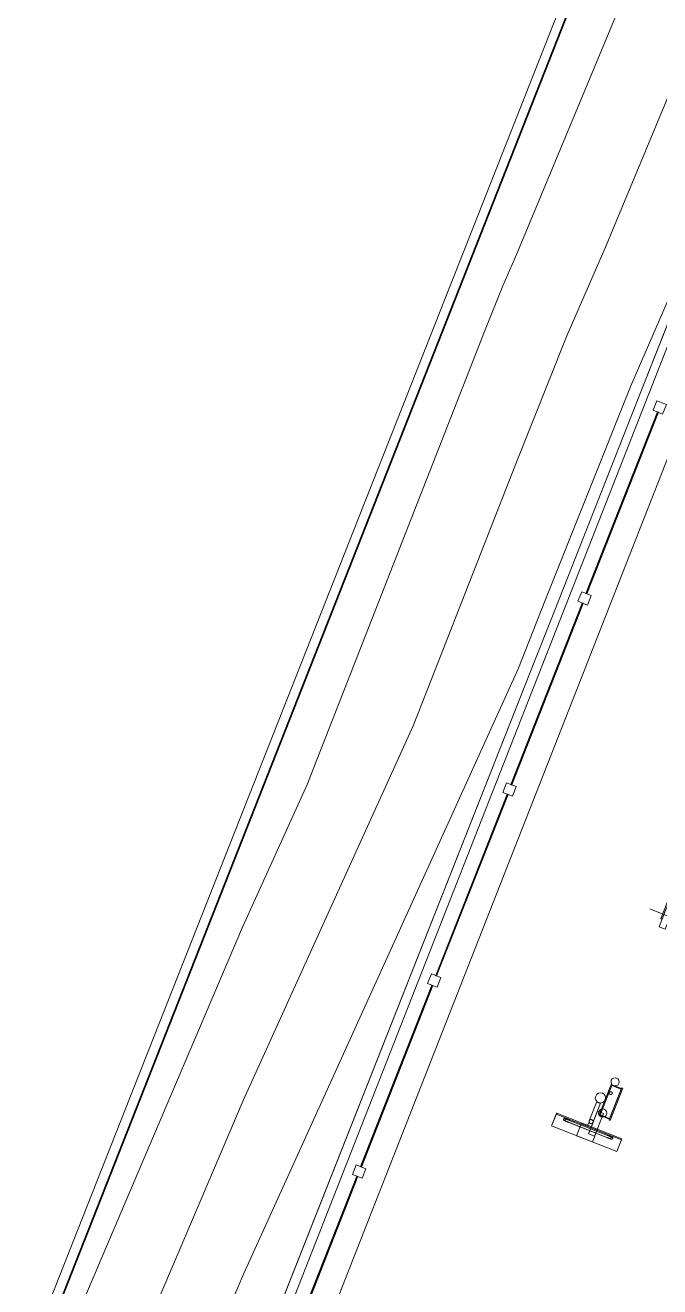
# Model space of a CAD drawing. Header units: metres. Extents: x -207 to 292, y -187 to 169.
# Drawn here: x -42.27 to -39.18, y -5.77 to 0.38 of the extents above; entities that cross this region are included whole.
import ezdxf

# ---------------------------------------------------------------- set-up
doc = ezdxf.new("R2010")
doc.units = ezdxf.units.M
doc.linetypes.add('Dash', pattern=[0.006, 0.003, -0.003])
for name, color, linetype, lineweight in [('A-GLAZ-CWMG', 7, 'Continuous', 9), ('C-TOPO', 7, 'Continuous', 9), ('C-TOPO-MAJR', 7, 'Continuous', 35), ('C-TOPO-MINR', 7, 'Continuous', 9), ('CERCO INTERIOR', 7, 'Continuous', 9), ('P-SANR-FIXT', 7, 'Continuous', 9), ('P-SANR-FIXT-HDLN', 7, 'Dash', 9), ('solera', 7, 'Continuous', 35)]:
    doc.layers.add(name, color=color, linetype=linetype, lineweight=lineweight)
doc.layers.add('PR10-ARQ-PL-001-Emplazamiento-C-1_dwg', color=7, linetype='Continuous', lineweight=9, true_color=0x767676)

# ---------------------------------------------------------------- blocks, each defined once
blk = doc.blocks.new('Circular Mullion - 5mm-2127248-PLANTA EMPLAZAMIENTO ACTUALIZADO')
at = {"layer": 'A-GLAZ-CWMG'}
for p, q in [((-107.6478, -45.3968), (-107.9974, -46.2801)), ((-107.6455, -45.3977), (-107.9951, -46.281)), ((-107.9951, -46.281), (-107.6455, -45.3977)), ((-107.9927, -46.2819), (-107.6432, -45.3986)), ((-107.6455, -45.3977), (-107.6478, -45.3968)), ((-107.6432, -45.3986), (-107.6455, -45.3977)), ((-107.9974, -46.2801), (-107.9951, -46.281)), ((-107.9951, -46.281), (-107.9927, -46.2819))]:
    blk.add_line(p, q, dxfattribs=at)
blk = doc.blocks.new('Rectangular Mullion - 50 x 50 mm-2128568-PLANTA EMPLAZAMIENTO ACTUALIZADO')
at = {"layer": 'A-GLAZ-CWMG'}
for p, q in [((0.025, 0.025), (-0.025, 0.025)), ((-0.025, 0.025), (-0.025, -0.025)), ((0.025, -0.025), (0.025, 0.025)), ((-0.025, -0.025), (0.025, -0.025))]:
    blk.add_line(p, q, dxfattribs=at)
blk = doc.blocks.new('Rectangular Mullion - 50 x 50 mm-2128569-PLANTA EMPLAZAMIENTO ACTUALIZADO')
at = {"layer": 'A-GLAZ-CWMG'}
for p, q in [((-0.025, -0.025), (-0.025, 0.025)), ((-0.025, 0.025), (0.025, 0.025)), ((0.025, 0.025), (0.025, -0.025)), ((0.025, -0.025), (-0.025, -0.025))]:
    blk.add_line(p, q, dxfattribs=at)
blk = doc.blocks.new('M_Tuberia Alimentación-01 - M_Tuberia Alimentación-01-2152466-PLANTA EMPLAZAMIENTO ACTUALIZADO')
at = {"layer": 'P-SANR-FIXT'}
for p, q in [((-0.2485, 0.3201), (-0.2551, 0.3201)), ((-0.2551, 0.3201), (-0.2551, 0.2959)), ((-0.2551, 0.0118), (-0.2551, 0.3169)), ((-0.2485, 0.3169), (-0.2551, 0.3169)), ((-0.2485, 0.2959), (-0.2485, 0.3201)), ((-0.2485, 0.3169), (-0.2485, 0.0118)), ((-0.2551, 0.2959), (-0.2551, -0.0196)), ((-0.2485, -0.0196), (-0.2485, 0.2959)), ((-0.2162, 0.0647), (-0.2485, 0.0647)), ((-0.2485, 0), (-0.2485, 0.0647)), ((-0.2162, 0.0647), (-0.2162, 0)), ((0.2154, 0.1), (0.1059, 0.1)), ((0.2154, 0), (0.2154, 0.1)), ((0.6388, 0.09), (0.2154, 0.09)), ((0.2154, 0), (0.2154, 0.09)), ((0.6388, 0.09), (0.6388, 0)), ((-0.2551, 0.0118), (-0.2551, -0.025)), ((-0.2551, 0.0118), (-0.2485, 0.0118)), ((-0.2485, -0.025), (-0.2485, 0.0118)), ((-0.2485, -0.0647), (-0.2485, 0)), ((-0.1681, 0.0296), (-0.2162, 0.0296)), ((-0.2162, 0), (-0.2162, 0.0296)), ((-0.2162, 0), (-0.2162, -0.0647)), ((-0.1681, 0.0296), (-0.1681, 0)), ((-0.1681, 0), (-0.1681, -0.0296)), ((0.2154, -0.1), (0.2154, 0)), ((0.2154, -0.09), (0.2154, 0)), ((0.6388, 0), (0.6388, -0.09)), ((-0.2551, -0.0196), (-0.2485, -0.0196)), ((-0.2551, -0.025), (-0.2485, -0.025)), ((-0.2162, -0.0296), (-0.2162, 0)), ((-0.2162, -0.0296), (-0.1681, -0.0296)), ((-0.2485, -0.0647), (-0.2162, -0.0647)), ((0.1059, -0.1), (0.2154, -0.1)), ((0.2154, -0.09), (0.6388, -0.09))]:
    blk.add_line(p, q, dxfattribs=at)
at = {"layer": 'P-SANR-FIXT', "flags": 128}
for points in [[(0.1059, 0.1), (0.1017, 0.1), (0.0974, 0.1), (0.0932, 0.1), (0.089, 0.1), (0.0849, 0.1), (0.0807, 0.1), (0.0766, 0.1), (0.0726, 0.1), (0.0686, 0.1), (0.0647, 0.1), (0.0608, 0.1), (0.057, 0.1), (0.0533, 0.1), (0.0496, 0.1), (0.0461, 0.1), (0.0427, 0.1), (0.0393, 0.1), (0.0361, 0.1), (0.0329, 0.1), (0.0299, 0.1), (0.027, 0.1), (0.0243, 0.1), (0.0216, 0.1), (0.0191, 0.1), (0.0168, 0.1), (0.0146, 0.1), (0.0125, 0.1), (0.0106, 0.1), (0.0088, 0.1), (0.0072, 0.1), (0.0057, 0.1), (0.0044, 0.1), (0.0033, 0.1), (0.0023, 0.1), (0.0015, 0.1), (0.0009, 0.1), (0.0004, 0.1), (0.0001, 0.1), (0, 0.1)], [(0, -0.1), (0.0001, -0.1), (0.0003, -0.1), (0.0008, -0.1), (0.0014, -0.1), (0.0021, -0.1), (0.003, -0.1), (0.0041, -0.1), (0.0054, -0.1), (0.0068, -0.1), (0.0084, -0.1), (0.0101, -0.1), (0.012, -0.1), (0.014, -0.1), (0.0162, -0.1), (0.0185, -0.1), (0.021, -0.1), (0.0236, -0.1), (0.0263, -0.1), (0.0291, -0.1), (0.0321, -0.1), (0.0352, -0.1), (0.0384, -0.1), (0.0417, -0.1), (0.0452, -0.1), (0.0487, -0.1), (0.0523, -0.1), (0.056, -0.1), (0.0598, -0.1), (0.0636, -0.1), (0.0675, -0.1), (0.0715, -0.1), (0.0755, -0.1), (0.0796, -0.1), (0.0837, -0.1), (0.0879, -0.1), (0.0921, -0.1), (0.0963, -0.1), (0.1005, -0.1), (0.1047, -0.1), (0.1059, -0.1)]]:
    blk.add_lwpolyline(points, dxfattribs=at)
at = {"layer": 'P-SANR-FIXT'}
for radius, start, end in [(0.1685, 360, 180), (0.1685, 360, 180), (0.1685, 360, 180), (0.1685, 360, 180), (0.1685, 360, 180), (0.1685, 360, 180), (0.1308, 0, 180), (0.1308, 360, 180), (0.1308, 360, 180), (0.1308, 360, 180), (0.109, 360, 180), (0.109, 360, 180), (0.109, 360, 180), (0.109, 360, 180), (0.1, 0, 180), (0.091, 0, 180), (0.091, 0, 180), (0.091, 0, 180), (0.091, 0, 180), (0.1685, 180, 360), (0.1685, 180, 360), (0.1685, 180, 360), (0.1685, 180, 360), (0.1685, 180, 360), (0.1685, 180, 360), (0.1308, 180, 0), (0.1308, 180, 360), (0.1308, 180, 360), (0.1308, 180, 360), (0.109, 180, 360), (0.109, 180, 360), (0.109, 180, 360), (0.109, 180, 360), (0.1, 180, 0), (0.091, 180, 0), (0.091, 180, 0), (0.091, 180, 0), (0.091, 180, 0)]:
    blk.add_arc((0, 0), radius, start, end, dxfattribs=at)
at = {"layer": 'P-SANR-FIXT-HDLN'}
for p, q in [((0, 0), (0, 0.301)), ((-0.3222, 0), (0, 0)), ((0.3222, 0), (0, 0)), ((0, 0), (0, -0.301))]:
    blk.add_line(p, q, dxfattribs=at)
blk = doc.blocks.new('M_Tuberia Control-01 - M_Tuberia Control-01-2163993-PLANTA EMPLAZAMIENTO ACTUALIZADO')
at = {"layer": 'P-SANR-FIXT'}
for p, q in [((0.1525, 0.1709), (0.1475, 0.1709)), ((0.1475, 0.1709), (0.2138, 0.1709)), ((0.1475, 0.1709), (0.1475, -0.1709)), ((0.1475, 0.1709), (0.1475, -0.1709)), ((0.2138, 0.1709), (0.1525, 0.1709)), ((0.1525, 0.1709), (0.1525, -0.1709)), ((0.1525, 0.1709), (0.1525, -0.1709)), ((0.2138, -0.1709), (0.2138, 0.1709)), ((0.2138, 0.1709), (0.2138, -0.1709)), ((0.0845, 0.0836), (-0.0845, 0.0836)), ((-0.0845, 0.0836), (0.0845, 0.0836)), ((-0.0845, 0.0836), (-0.0845, 0.0784)), ((-0.0845, 0.0836), (-0.0845, 0.0784)), ((0.0845, 0.0784), (-0.0845, 0.0784)), ((-0.0845, 0.0784), (0.0845, 0.0784)), ((-0.0795, 0.0784), (0.0795, 0.0784)), ((0.0795, 0.0784), (-0.0795, 0.0784)), ((-0.0795, 0.025), (-0.0795, 0.0784)), ((-0.0795, 0.0784), (-0.0795, 0.025)), ((-0.077, 0.0784), (-0.077, 0.0294)), ((-0.077, 0.0294), (-0.077, 0.0784)), ((0.077, 0.0784), (-0.077, 0.0784)), ((-0.077, 0.0784), (0.077, 0.0784)), ((0.077, 0.0294), (0.077, 0.0784)), ((0.077, 0.0294), (0.077, 0.0784)), ((0.0795, 0.0784), (0.0795, 0.025)), ((0.0795, 0.0784), (0.0795, 0.025)), ((0.0845, 0.0784), (0.0845, 0.0836)), ((0.0845, 0.0836), (0.0845, 0.0784)), ((0.1573, 0.099), (0.1573, -0.0993)), ((0.1575, 0.1225), (0.1575, -0.1228)), ((0.1675, -0.1228), (0.1675, 0.1225)), ((0.1677, -0.0993), (0.1677, 0.099)), ((-0.0795, 0.025), (0.0795, 0.025)), ((0.0795, 0.025), (-0.0795, 0.025)), ((-0.077, 0.0294), (0.077, 0.0294)), ((0.077, 0.0294), (-0.077, 0.0294)), ((0.1244, 0.01), (0.0229, 0.01)), ((0.1244, 0.01), (0.0229, 0.01)), ((0.1841, 0.0423), (0.0646, 0.0423)), ((0.0646, 0.0423), (0.1841, 0.0423)), ((0.0646, 0.0423), (0.0646, 0.0103)), ((0.0646, 0.0423), (0.0646, 0.0103)), ((0.1841, 0.0103), (0.0646, 0.0103)), ((0.0646, 0.0103), (0.1841, 0.0103)), ((0.1475, 0.0111), (0.1244, 0.0111)), ((0.1244, 0.0111), (0.1244, 0.01)), ((0.2138, 0.0423), (0.1475, 0.0423)), ((0.1475, 0.0423), (0.2138, 0.0423)), ((0.1475, 0.0423), (0.1475, -0.0401)), ((0.1475, 0.0423), (0.1475, -0.0401)), ((0.1475, 0.0011), (0.1475, 0.0111)), ((0.1475, -0.0089), (0.1475, 0.0011)), ((0.1841, 0.0103), (0.1841, 0.0423)), ((0.1841, 0.0423), (0.1841, 0.0103)), ((0.2138, -0.0401), (0.2138, 0.0423)), ((0.2138, 0.0423), (0.2138, -0.0401)), ((0.0229, -0.01), (0.1244, -0.01)), ((0.0229, -0.01), (0.1244, -0.01)), ((0.129, -0.0089), (0.1475, -0.0089)), ((0.2138, -0.0401), (0.1475, -0.0401)), ((0.1475, -0.0401), (0.2138, -0.0401)), ((0.2138, -0.1709), (0.1475, -0.1709)), ((0.1475, -0.1709), (0.1525, -0.1709)), ((0.1525, -0.1709), (0.2138, -0.1709))]:
    blk.add_line(p, q, dxfattribs=at)
at = {"layer": 'P-SANR-FIXT', "flags": 128}
for points in [[(0.1573, 0.124), (0.1573, 0.124), (0.1573, 0.1239), (0.1573, 0.1238), (0.1573, 0.1237), (0.1573, 0.1235), (0.1573, 0.1233), (0.1573, 0.123), (0.1573, 0.1227), (0.1573, 0.1224), (0.1573, 0.122), (0.1573, 0.1216), (0.1573, 0.1212), (0.1573, 0.1207), (0.1573, 0.1202), (0.1573, 0.1196), (0.1573, 0.1191), (0.1573, 0.1184), (0.1573, 0.1178), (0.1573, 0.1171), (0.1573, 0.1164), (0.1573, 0.1157), (0.1573, 0.1149), (0.1573, 0.1142), (0.1573, 0.1133), (0.1573, 0.1125), (0.1573, 0.1117), (0.1573, 0.1108), (0.1573, 0.1099), (0.1573, 0.109), (0.1573, 0.1081), (0.1573, 0.1071), (0.1573, 0.1062), (0.1573, 0.1052), (0.1573, 0.1042), (0.1573, 0.1033), (0.1573, 0.1023), (0.1573, 0.1013), (0.1573, 0.1003), (0.1573, 0.0993), (0.1573, 0.099)], [(0.1677, 0.099), (0.1677, 0.1), (0.1677, 0.101), (0.1677, 0.102), (0.1677, 0.103), (0.1677, 0.104), (0.1677, 0.1049), (0.1677, 0.1059), (0.1677, 0.1069), (0.1677, 0.1078), (0.1677, 0.1087), (0.1677, 0.1097), (0.1677, 0.1105), (0.1677, 0.1114), (0.1677, 0.1123), (0.1677, 0.1131), (0.1677, 0.1139), (0.1677, 0.1147), (0.1677, 0.1155), (0.1677, 0.1162), (0.1677, 0.1169), (0.1677, 0.1176), (0.1677, 0.1183), (0.1677, 0.1189), (0.1677, 0.1195), (0.1677, 0.12), (0.1677, 0.1206), (0.1677, 0.1211), (0.1677, 0.1215), (0.1677, 0.1219), (0.1677, 0.1223), (0.1677, 0.1226), (0.1677, 0.123), (0.1677, 0.1232), (0.1677, 0.1235), (0.1677, 0.1236), (0.1677, 0.1238), (0.1677, 0.1239), (0.1677, 0.124), (0.1677, 0.124)], [(0.1573, -0.0993), (0.1573, -0.1003), (0.1573, -0.1013), (0.1573, -0.1023), (0.1573, -0.1033), (0.1573, -0.1042), (0.1573, -0.1052), (0.1573, -0.1062), (0.1573, -0.1071), (0.1573, -0.1081), (0.1573, -0.109), (0.1573, -0.1099), (0.1573, -0.1108), (0.1573, -0.1117), (0.1573, -0.1126), (0.1573, -0.1134), (0.1573, -0.1142), (0.1573, -0.115), (0.1573, -0.1158), (0.1573, -0.1165), (0.1573, -0.1172), (0.1573, -0.1179), (0.1573, -0.1185), (0.1573, -0.1192), (0.1573, -0.1198), (0.1573, -0.1203), (0.1573, -0.1208), (0.1573, -0.1213), (0.1573, -0.1218), (0.1573, -0.1222), (0.1573, -0.1226), (0.1573, -0.1229), (0.1573, -0.1232), (0.1573, -0.1235), (0.1573, -0.1237), (0.1573, -0.1239), (0.1573, -0.1241), (0.1573, -0.1242), (0.1573, -0.1242), (0.1573, -0.1243)], [(0.1677, -0.1243), (0.1677, -0.1243), (0.1677, -0.1242), (0.1677, -0.1241), (0.1677, -0.124), (0.1677, -0.1238), (0.1677, -0.1236), (0.1677, -0.1233), (0.1677, -0.123), (0.1677, -0.1227), (0.1677, -0.1223), (0.1677, -0.1219), (0.1677, -0.1215), (0.1677, -0.121), (0.1677, -0.1205), (0.1677, -0.1199), (0.1677, -0.1193), (0.1677, -0.1187), (0.1677, -0.1181), (0.1677, -0.1174), (0.1677, -0.1167), (0.1677, -0.116), (0.1677, -0.1152), (0.1677, -0.1144), (0.1677, -0.1136), (0.1677, -0.1128), (0.1677, -0.1119), (0.1677, -0.1111), (0.1677, -0.1102), (0.1677, -0.1093), (0.1677, -0.1083), (0.1677, -0.1074), (0.1677, -0.1064), (0.1677, -0.1055), (0.1677, -0.1045), (0.1677, -0.1035), (0.1677, -0.1025), (0.1677, -0.1015), (0.1677, -0.1005), (0.1677, -0.0995), (0.1677, -0.0993)]]:
    blk.add_lwpolyline(points, dxfattribs=at)
at = {"layer": 'P-SANR-FIXT'}
for centre, radius, start, end in [((0.1625, 0.124), 0.00518, 90, 270), ((0.1625, 0.124), 0.00518, 270, 90), ((-0.099, 0.0375), 0.02, 0, 180), ((-0.099, 0.0375), 0.02, 360, 180), ((-0.099, 0.0375), 0.02, 180, 360), ((-0.099, 0.0375), 0.02, 180, 360), ((-0.0394, 0.0375), 0.0075, 0, 180), ((-0.0394, 0.0375), 0.0075, 0, 180), ((-0.0394, 0.0375), 0.0075, 180, 360), ((-0.0394, 0.0375), 0.0075, 180, 0), ((0, 0), 0.025, 0, 180), ((0, 0), 0.025, 0, 180), ((0, 0), 0.025, 180, 360), ((0, 0), 0.025, 180, 0), ((0.0646, 0.0375), 0.02, 0, 180), ((0.0646, 0.0375), 0.02, 0, 180), ((0.0646, 0.0375), 0.02, 180, 360), ((0.0646, 0.0375), 0.02, 180, 0), ((0.1244, 0), 0.01, 0, 180), ((0.1244, 0), 0.01, 0, 180), ((0.1244, 0), 0.01, 180, 360), ((0.1244, 0), 0.01, 180, 0), ((0.1625, -0.1243), 0.00518, 90, 270), ((0.1625, -0.1243), 0.00518, 270, 90)]:
    blk.add_arc(centre, radius, start, end, dxfattribs=at)
for points, knots in [([(0.1625, 0.1188), (0.1622, 0.1188), (0.1617, 0.1189), (0.161, 0.119), (0.1606, 0.1192), (0.1602, 0.1194), (0.1598, 0.1196), (0.1595, 0.1198), (0.1591, 0.1201), (0.1588, 0.1203), (0.1586, 0.1206), (0.1584, 0.1209), (0.1582, 0.1211), (0.1581, 0.1212), (0.158, 0.1214), (0.1579, 0.1216), (0.1578, 0.1219), (0.1577, 0.1221), (0.1576, 0.1223), (0.1576, 0.1224), (0.1576, 0.1224), (0.1575, 0.1225), (0.1575, 0.1225), (0.1575, 0.1225), (0.1576, 0.1224), (0.1576, 0.1224), (0.1576, 0.1223), (0.1577, 0.1221), (0.1578, 0.1219), (0.1579, 0.1216), (0.158, 0.1214), (0.1581, 0.1212), (0.1582, 0.1211), (0.1584, 0.1209), (0.1586, 0.1206), (0.1588, 0.1203), (0.1591, 0.1201), (0.1595, 0.1198), (0.1598, 0.1196), (0.1602, 0.1194), (0.1606, 0.1192), (0.161, 0.119), (0.1617, 0.1189), (0.1622, 0.1188), (0.1625, 0.1188)], [0, 0, 0, 0, 0.055556, 0.083333, 0.111111, 0.138889, 0.166667, 0.194444, 0.222222, 0.25, 0.277778, 0.305556, 0.319444, 0.333333, 0.347222, 0.361111, 0.388889, 0.416667, 0.430556, 0.444444, 0.458333, 0.472222, 0.5, 0.527778, 0.541667, 0.555556, 0.569444, 0.583333, 0.611111, 0.638889, 0.652778, 0.666667, 0.680556, 0.694444, 0.722222, 0.75, 0.777778, 0.805556, 0.833333, 0.861111, 0.888889, 0.916667, 0.944444, 1, 1, 1, 1]), ([(0.1625, 0.1188), (0.1628, 0.1188), (0.1633, 0.1189), (0.164, 0.119), (0.1644, 0.1192), (0.1648, 0.1194), (0.1652, 0.1196), (0.1655, 0.1198), (0.1659, 0.1201), (0.1662, 0.1203), (0.1664, 0.1206), (0.1666, 0.1209), (0.1668, 0.1211), (0.1669, 0.1212), (0.167, 0.1214), (0.1671, 0.1216), (0.1672, 0.1219), (0.1673, 0.1221), (0.1674, 0.1223), (0.1674, 0.1224), (0.1674, 0.1224), (0.1675, 0.1225), (0.1675, 0.1225), (0.1675, 0.1225), (0.1674, 0.1224), (0.1674, 0.1224), (0.1674, 0.1223), (0.1673, 0.1221), (0.1672, 0.1219), (0.1671, 0.1216), (0.167, 0.1214), (0.1669, 0.1212), (0.1668, 0.1211), (0.1666, 0.1209), (0.1664, 0.1206), (0.1662, 0.1203), (0.1659, 0.1201), (0.1655, 0.1198), (0.1652, 0.1196), (0.1648, 0.1194), (0.1644, 0.1192), (0.164, 0.119), (0.1633, 0.1189), (0.1628, 0.1188), (0.1625, 0.1188)], [0, 0, 0, 0, 0.055556, 0.083333, 0.111111, 0.138889, 0.166667, 0.194444, 0.222222, 0.25, 0.277778, 0.305556, 0.319444, 0.333333, 0.347222, 0.361111, 0.388889, 0.416667, 0.430556, 0.444444, 0.458333, 0.472222, 0.5, 0.527778, 0.541667, 0.555556, 0.569444, 0.583333, 0.611111, 0.638889, 0.652778, 0.666667, 0.680556, 0.694444, 0.722222, 0.75, 0.777778, 0.805556, 0.833333, 0.861111, 0.888889, 0.916667, 0.944444, 1, 1, 1, 1]), ([(0.025, 0), (0.025, 0.0008), (0.0249, 0.0023), (0.0245, 0.0051), (0.0239, 0.0073), (0.0234, 0.0088), (0.0232, 0.0094), (0.023, 0.0097), (0.0229, 0.0099), (0.0229, 0.01), (0.0229, 0.01)], [0, 0, 0, 0, 0.142857, 0.285714, 0.571429, 0.678571, 0.785714, 0.839286, 0.892857, 1, 1, 1, 1]), ([(0.0229, 0.01), (0.0229, 0.01), (0.023, 0.0098), (0.0234, 0.0088), (0.0242, 0.0067), (0.0248, 0.0034), (0.025, 0.0012), (0.025, 0)], [0, 0, 0, 0, 0.142857, 0.285714, 0.571429, 0.785714, 1, 1, 1, 1]), ([(0.025, 0), (0.025, 0.0008), (0.0249, 0.0023), (0.0245, 0.0051), (0.0239, 0.0073), (0.0234, 0.0088), (0.0232, 0.0094), (0.023, 0.0097), (0.0229, 0.0099), (0.0229, 0.01), (0.0229, 0.01)], [0, 0, 0, 0, 0.142857, 0.285714, 0.571429, 0.678571, 0.785714, 0.839286, 0.892857, 1, 1, 1, 1]), ([(0.0229, 0.01), (0.0229, 0.01), (0.023, 0.0098), (0.0234, 0.0088), (0.0242, 0.0067), (0.0248, 0.0034), (0.025, 0.0012), (0.025, 0)], [0, 0, 0, 0, 0.142857, 0.285714, 0.571429, 0.785714, 1, 1, 1, 1]), ([(0.025, 0), (0.025, -0.0008), (0.0249, -0.0023), (0.0245, -0.0051), (0.0239, -0.0073), (0.0234, -0.0088), (0.0232, -0.0094), (0.023, -0.0097), (0.0229, -0.0099), (0.0229, -0.01), (0.0229, -0.01)], [0, 0, 0, 0, 0.142857, 0.285714, 0.571429, 0.678571, 0.785714, 0.839286, 0.892857, 1, 1, 1, 1]), ([(0.0229, -0.01), (0.0229, -0.01), (0.023, -0.0098), (0.0234, -0.0088), (0.0242, -0.0067), (0.0248, -0.0034), (0.025, -0.0012), (0.025, 0)], [0, 0, 0, 0, 0.142857, 0.285714, 0.571429, 0.785714, 1, 1, 1, 1]), ([(0.025, 0), (0.025, -0.0008), (0.0249, -0.0023), (0.0245, -0.0051), (0.0239, -0.0073), (0.0234, -0.0088), (0.0232, -0.0094), (0.023, -0.0097), (0.0229, -0.0099), (0.0229, -0.01), (0.0229, -0.01)], [0, 0, 0, 0, 0.142857, 0.285714, 0.571429, 0.678571, 0.785714, 0.839286, 0.892857, 1, 1, 1, 1]), ([(0.0229, -0.01), (0.0229, -0.01), (0.023, -0.0098), (0.0234, -0.0088), (0.0242, -0.0067), (0.0248, -0.0034), (0.025, -0.0012), (0.025, 0)], [0, 0, 0, 0, 0.142857, 0.285714, 0.571429, 0.785714, 1, 1, 1, 1]), ([(0.1144, 0), (0.1144, 0.0005), (0.1144, 0.0011), (0.1146, 0.002), (0.1147, 0.0027), (0.1149, 0.0033), (0.1151, 0.0039), (0.1154, 0.0045), (0.1157, 0.005), (0.116, 0.0055), (0.1164, 0.006), (0.1167, 0.0065), (0.1171, 0.0069), (0.1175, 0.0073), (0.118, 0.0078), (0.1186, 0.0082), (0.1192, 0.0086), (0.1198, 0.0089), (0.1209, 0.0094), (0.1224, 0.0099), (0.1237, 0.01), (0.1244, 0.01)], [0, 0, 0, 0, 0.071429, 0.107143, 0.142857, 0.178571, 0.214286, 0.25, 0.285714, 0.321429, 0.357143, 0.392857, 0.428571, 0.464286, 0.5, 0.571429, 0.607143, 0.642857, 0.714286, 0.857143, 1, 1, 1, 1]), ([(0.1244, 0.01), (0.1237, 0.01), (0.1224, 0.0099), (0.1209, 0.0094), (0.1198, 0.0089), (0.1192, 0.0086), (0.1188, 0.0083), (0.1183, 0.008), (0.1179, 0.0076), (0.1175, 0.0073), (0.1171, 0.0069), (0.1167, 0.0065), (0.1164, 0.006), (0.116, 0.0055), (0.1157, 0.005), (0.1154, 0.0045), (0.1151, 0.0039), (0.1149, 0.0033), (0.1147, 0.0027), (0.1146, 0.002), (0.1144, 0.0011), (0.1144, 0.0005), (0.1144, 0)], [0, 0, 0, 0, 0.142857, 0.285714, 0.357143, 0.392857, 0.428571, 0.464286, 0.5, 0.535714, 0.571429, 0.607143, 0.642857, 0.678571, 0.714286, 0.75, 0.785714, 0.821429, 0.857143, 0.892857, 0.928571, 1, 1, 1, 1]), ([(0.1144, 0), (0.1144, 0.0005), (0.1144, 0.0011), (0.1146, 0.002), (0.1147, 0.0027), (0.1149, 0.0033), (0.1151, 0.0039), (0.1154, 0.0045), (0.1157, 0.005), (0.116, 0.0055), (0.1164, 0.006), (0.1167, 0.0065), (0.1171, 0.0069), (0.1175, 0.0073), (0.118, 0.0078), (0.1186, 0.0082), (0.1192, 0.0086), (0.1198, 0.0089), (0.1209, 0.0094), (0.1224, 0.0099), (0.1237, 0.01), (0.1244, 0.01)], [0, 0, 0, 0, 0.071429, 0.107143, 0.142857, 0.178571, 0.214286, 0.25, 0.285714, 0.321429, 0.357143, 0.392857, 0.428571, 0.464286, 0.5, 0.571429, 0.607143, 0.642857, 0.714286, 0.857143, 1, 1, 1, 1]), ([(0.1244, 0.01), (0.1237, 0.01), (0.1224, 0.0099), (0.1209, 0.0094), (0.1198, 0.0089), (0.1192, 0.0086), (0.1188, 0.0083), (0.1183, 0.008), (0.1179, 0.0076), (0.1175, 0.0073), (0.1171, 0.0069), (0.1167, 0.0065), (0.1164, 0.006), (0.116, 0.0055), (0.1157, 0.005), (0.1154, 0.0045), (0.1151, 0.0039), (0.1149, 0.0033), (0.1147, 0.0027), (0.1146, 0.002), (0.1144, 0.0011), (0.1144, 0.0005), (0.1144, 0)], [0, 0, 0, 0, 0.142857, 0.285714, 0.357143, 0.392857, 0.428571, 0.464286, 0.5, 0.535714, 0.571429, 0.607143, 0.642857, 0.678571, 0.714286, 0.75, 0.785714, 0.821429, 0.857143, 0.892857, 0.928571, 1, 1, 1, 1]), ([(0.1343, 0.0011), (0.1342, 0.0016), (0.1341, 0.0022), (0.1339, 0.003), (0.1337, 0.0036), (0.1334, 0.0042), (0.1332, 0.0048), (0.1329, 0.0052), (0.1327, 0.0056), (0.1325, 0.0058), (0.1323, 0.0061), (0.1321, 0.0064), (0.1318, 0.0067), (0.1314, 0.0071), (0.1311, 0.0074), (0.1309, 0.0075), (0.1307, 0.0077), (0.1304, 0.008), (0.13, 0.0082), (0.1296, 0.0085), (0.1293, 0.0087), (0.1292, 0.0088), (0.1291, 0.0088), (0.1289, 0.0089), (0.1288, 0.009), (0.1285, 0.0091), (0.128, 0.0093), (0.1276, 0.0095), (0.1272, 0.0096), (0.1269, 0.0097), (0.1266, 0.0098), (0.1262, 0.0098), (0.1255, 0.01), (0.1248, 0.01), (0.1244, 0.01)], [0, 0, 0, 0, 0.083333, 0.125, 0.166667, 0.208333, 0.25, 0.291667, 0.3125, 0.333333, 0.354167, 0.375, 0.416667, 0.458333, 0.479167, 0.5, 0.520833, 0.541667, 0.583333, 0.625, 0.645833, 0.65625, 0.666667, 0.677083, 0.6875, 0.708333, 0.75, 0.791667, 0.8125, 0.833333, 0.854167, 0.875, 0.916667, 1, 1, 1, 1]), ([(0.1244, 0.01), (0.1248, 0.01), (0.1255, 0.01), (0.1262, 0.0098), (0.1266, 0.0098), (0.1269, 0.0097), (0.1272, 0.0096), (0.1276, 0.0095), (0.128, 0.0093), (0.1285, 0.0091), (0.1288, 0.009), (0.1289, 0.0089), (0.1291, 0.0088), (0.1292, 0.0088), (0.1293, 0.0087), (0.1296, 0.0085), (0.13, 0.0082), (0.1304, 0.008), (0.1307, 0.0077), (0.1309, 0.0075), (0.1311, 0.0074), (0.1314, 0.0071), (0.1318, 0.0067), (0.1321, 0.0064), (0.1323, 0.0061), (0.1325, 0.0058), (0.1327, 0.0056), (0.1329, 0.0052), (0.1332, 0.0048), (0.1334, 0.0042), (0.1337, 0.0036), (0.1339, 0.003), (0.1341, 0.0022), (0.1342, 0.0016), (0.1343, 0.0011)], [0, 0, 0, 0, 0.083333, 0.125, 0.145833, 0.166667, 0.1875, 0.208333, 0.25, 0.291667, 0.3125, 0.322917, 0.333333, 0.34375, 0.354167, 0.375, 0.416667, 0.458333, 0.479167, 0.5, 0.520833, 0.541667, 0.583333, 0.625, 0.645833, 0.666667, 0.6875, 0.708333, 0.75, 0.791667, 0.833333, 0.875, 0.916667, 1, 1, 1, 1]), ([(0.1344, 0), (0.1344, -0.0006), (0.1343, -0.0015), (0.134, -0.0025), (0.1337, -0.0036), (0.1332, -0.0047), (0.1324, -0.0059), (0.1317, -0.0068), (0.1312, -0.0073), (0.1309, -0.0075), (0.1307, -0.0077), (0.1305, -0.0079), (0.1302, -0.0081), (0.1299, -0.0084), (0.1295, -0.0086), (0.1293, -0.0087), (0.1292, -0.0087), (0.1291, -0.0088), (0.129, -0.0088), (0.129, -0.0089), (0.129, -0.0088), (0.1291, -0.0088), (0.1292, -0.0087), (0.1293, -0.0087), (0.1295, -0.0086), (0.1299, -0.0084), (0.1302, -0.0081), (0.1305, -0.0079), (0.1307, -0.0077), (0.1309, -0.0075), (0.1312, -0.0073), (0.1317, -0.0068), (0.1324, -0.0059), (0.1332, -0.0047), (0.1337, -0.0036), (0.134, -0.0025), (0.1343, -0.0015), (0.1344, -0.0006), (0.1344, 0)], [0, 0, 0, 0, 0.055556, 0.083333, 0.111111, 0.166667, 0.222222, 0.277778, 0.305556, 0.319444, 0.333333, 0.347222, 0.361111, 0.388889, 0.416667, 0.430556, 0.444444, 0.458333, 0.472222, 0.5, 0.527778, 0.541667, 0.555556, 0.569444, 0.583333, 0.611111, 0.638889, 0.652778, 0.666667, 0.680556, 0.694444, 0.722222, 0.777778, 0.833333, 0.888889, 0.916667, 0.944444, 1, 1, 1, 1]), ([(0.1244, -0.01), (0.1237, -0.01), (0.1224, -0.0099), (0.1209, -0.0094), (0.1198, -0.0089), (0.1192, -0.0086), (0.1188, -0.0083), (0.1183, -0.008), (0.1179, -0.0076), (0.1175, -0.0073), (0.1171, -0.0069), (0.1167, -0.0065), (0.1164, -0.006), (0.116, -0.0055), (0.1157, -0.005), (0.1154, -0.0045), (0.1151, -0.0039), (0.1149, -0.0033), (0.1147, -0.0027), (0.1146, -0.002), (0.1144, -0.0011), (0.1144, -0.0005), (0.1144, 0)], [0, 0, 0, 0, 0.142857, 0.285714, 0.357143, 0.392857, 0.428571, 0.464286, 0.5, 0.535714, 0.571429, 0.607143, 0.642857, 0.678571, 0.714286, 0.75, 0.785714, 0.821429, 0.857143, 0.892857, 0.928571, 1, 1, 1, 1]), ([(0.1144, 0), (0.1144, -0.0005), (0.1144, -0.0011), (0.1146, -0.002), (0.1147, -0.0027), (0.1149, -0.0033), (0.1151, -0.0039), (0.1154, -0.0045), (0.1157, -0.005), (0.116, -0.0055), (0.1164, -0.006), (0.1167, -0.0065), (0.1171, -0.0069), (0.1175, -0.0073), (0.118, -0.0078), (0.1186, -0.0082), (0.1192, -0.0086), (0.1198, -0.0089), (0.1209, -0.0094), (0.1224, -0.0099), (0.1237, -0.01), (0.1244, -0.01)], [0, 0, 0, 0, 0.071429, 0.107143, 0.142857, 0.178571, 0.214286, 0.25, 0.285714, 0.321429, 0.357143, 0.392857, 0.428571, 0.464286, 0.5, 0.571429, 0.607143, 0.642857, 0.714286, 0.857143, 1, 1, 1, 1]), ([(0.1144, 0), (0.1144, -0.0005), (0.1144, -0.0011), (0.1146, -0.002), (0.1147, -0.0027), (0.1149, -0.0033), (0.1151, -0.0039), (0.1154, -0.0045), (0.1157, -0.005), (0.116, -0.0055), (0.1164, -0.006), (0.1167, -0.0065), (0.1171, -0.0069), (0.1175, -0.0073), (0.118, -0.0078), (0.1186, -0.0082), (0.1192, -0.0086), (0.1198, -0.0089), (0.1209, -0.0094), (0.1224, -0.0099), (0.1237, -0.01), (0.1244, -0.01)], [0, 0, 0, 0, 0.071429, 0.107143, 0.142857, 0.178571, 0.214286, 0.25, 0.285714, 0.321429, 0.357143, 0.392857, 0.428571, 0.464286, 0.5, 0.571429, 0.607143, 0.642857, 0.714286, 0.857143, 1, 1, 1, 1]), ([(0.1244, -0.01), (0.1237, -0.01), (0.1224, -0.0099), (0.1209, -0.0094), (0.1198, -0.0089), (0.1192, -0.0086), (0.1188, -0.0083), (0.1183, -0.008), (0.1179, -0.0076), (0.1175, -0.0073), (0.1171, -0.0069), (0.1167, -0.0065), (0.1164, -0.006), (0.116, -0.0055), (0.1157, -0.005), (0.1154, -0.0045), (0.1151, -0.0039), (0.1149, -0.0033), (0.1147, -0.0027), (0.1146, -0.002), (0.1144, -0.0011), (0.1144, -0.0005), (0.1144, 0)], [0, 0, 0, 0, 0.142857, 0.285714, 0.357143, 0.392857, 0.428571, 0.464286, 0.5, 0.535714, 0.571429, 0.607143, 0.642857, 0.678571, 0.714286, 0.75, 0.785714, 0.821429, 0.857143, 0.892857, 0.928571, 1, 1, 1, 1]), ([(0.1625, -0.1191), (0.1622, -0.1191), (0.1617, -0.1191), (0.161, -0.1193), (0.1606, -0.1194), (0.1602, -0.1196), (0.1598, -0.1198), (0.1595, -0.1201), (0.1591, -0.1203), (0.1588, -0.1206), (0.1586, -0.1209), (0.1584, -0.1211), (0.1582, -0.1213), (0.1581, -0.1215), (0.158, -0.1216), (0.1579, -0.1218), (0.1578, -0.1221), (0.1577, -0.1224), (0.1576, -0.1225), (0.1576, -0.1226), (0.1576, -0.1227), (0.1575, -0.1228), (0.1575, -0.1228), (0.1575, -0.1228), (0.1576, -0.1227), (0.1576, -0.1226), (0.1576, -0.1225), (0.1577, -0.1224), (0.1578, -0.1221), (0.1579, -0.1218), (0.158, -0.1216), (0.1581, -0.1215), (0.1582, -0.1213), (0.1584, -0.1211), (0.1586, -0.1209), (0.1588, -0.1206), (0.1591, -0.1203), (0.1595, -0.1201), (0.1598, -0.1198), (0.1602, -0.1196), (0.1606, -0.1194), (0.161, -0.1193), (0.1617, -0.1191), (0.1622, -0.1191), (0.1625, -0.1191)], [0, 0, 0, 0, 0.055556, 0.083333, 0.111111, 0.138889, 0.166667, 0.194444, 0.222222, 0.25, 0.277778, 0.305556, 0.319444, 0.333333, 0.347222, 0.361111, 0.388889, 0.416667, 0.430556, 0.444444, 0.458333, 0.472222, 0.5, 0.527778, 0.541667, 0.555556, 0.569444, 0.583333, 0.611111, 0.638889, 0.652778, 0.666667, 0.680556, 0.694444, 0.722222, 0.75, 0.777778, 0.805556, 0.833333, 0.861111, 0.888889, 0.916667, 0.944444, 1, 1, 1, 1]), ([(0.1625, -0.1191), (0.1628, -0.1191), (0.1633, -0.1191), (0.164, -0.1193), (0.1644, -0.1194), (0.1648, -0.1196), (0.1652, -0.1198), (0.1655, -0.1201), (0.1659, -0.1203), (0.1662, -0.1206), (0.1664, -0.1209), (0.1666, -0.1211), (0.1668, -0.1213), (0.1669, -0.1215), (0.167, -0.1216), (0.1671, -0.1218), (0.1672, -0.1221), (0.1673, -0.1224), (0.1674, -0.1225), (0.1674, -0.1226), (0.1674, -0.1227), (0.1675, -0.1228), (0.1675, -0.1228), (0.1675, -0.1228), (0.1674, -0.1227), (0.1674, -0.1226), (0.1674, -0.1225), (0.1673, -0.1224), (0.1672, -0.1221), (0.1671, -0.1218), (0.167, -0.1216), (0.1669, -0.1215), (0.1668, -0.1213), (0.1666, -0.1211), (0.1664, -0.1209), (0.1662, -0.1206), (0.1659, -0.1203), (0.1655, -0.1201), (0.1652, -0.1198), (0.1648, -0.1196), (0.1644, -0.1194), (0.164, -0.1193), (0.1633, -0.1191), (0.1628, -0.1191), (0.1625, -0.1191)], [0, 0, 0, 0, 0.055556, 0.083333, 0.111111, 0.138889, 0.166667, 0.194444, 0.222222, 0.25, 0.277778, 0.305556, 0.319444, 0.333333, 0.347222, 0.361111, 0.388889, 0.416667, 0.430556, 0.444444, 0.458333, 0.472222, 0.5, 0.527778, 0.541667, 0.555556, 0.569444, 0.583333, 0.611111, 0.638889, 0.652778, 0.666667, 0.680556, 0.694444, 0.722222, 0.75, 0.777778, 0.805556, 0.833333, 0.861111, 0.888889, 0.916667, 0.944444, 1, 1, 1, 1])]:
    blk.add_open_spline(points, degree=3, knots=knots, dxfattribs=at)
for points in [[(0.1344, 0), (0.1344, 0.0002), (0.1343, 0.0006), (0.1343, 0.0009), (0.1343, 0.0011)], [(0.1343, 0.0011), (0.1343, 0.0009), (0.1343, 0.0006), (0.1344, 0.0002), (0.1344, 0)]]:
    blk.add_open_spline(points, degree=3, dxfattribs=at)
blk = doc.blocks.new('YADRAN_LASQUEMAS_ARQ_MO_002_TERRAZAS_rvt-1-PLANTA EMPLAZAMIENTO ACTUALIZADO')
at = {"layer": 'A-GLAZ-CWMG', "lineweight": 9, "extrusion": (0, 0, -1), "rotation": 291.4608217990221}
for name, p in [('Rectangular Mullion - 50 x 50 mm-2128568-PLANTA EMPLAZAMIENTO ACTUALIZADO', (39.1809, -1.4841)), ('Rectangular Mullion - 50 x 50 mm-2128569-PLANTA EMPLAZAMIENTO ACTUALIZADO', (39.1809, -1.4841)), ('Rectangular Mullion - 50 x 50 mm-2128568-PLANTA EMPLAZAMIENTO ACTUALIZADO', (39.5468, -2.4148)), ('Rectangular Mullion - 50 x 50 mm-2128569-PLANTA EMPLAZAMIENTO ACTUALIZADO', (39.5468, -2.4148)), ('Rectangular Mullion - 50 x 50 mm-2128568-PLANTA EMPLAZAMIENTO ACTUALIZADO', (39.9126, -3.3455)), ('Rectangular Mullion - 50 x 50 mm-2128569-PLANTA EMPLAZAMIENTO ACTUALIZADO', (39.9126, -3.3455)), ('Rectangular Mullion - 50 x 50 mm-2128568-PLANTA EMPLAZAMIENTO ACTUALIZADO', (40.2785, -4.2761)), ('Rectangular Mullion - 50 x 50 mm-2128569-PLANTA EMPLAZAMIENTO ACTUALIZADO', (40.2785, -4.2761)), ('Rectangular Mullion - 50 x 50 mm-2128568-PLANTA EMPLAZAMIENTO ACTUALIZADO', (40.6444, -5.2068)), ('Rectangular Mullion - 50 x 50 mm-2128569-PLANTA EMPLAZAMIENTO ACTUALIZADO', (40.6444, -5.2068))]:
    blk.add_blockref(name, p, dxfattribs=at)
at = {"layer": 'A-GLAZ-CWMG', "lineweight": 9}
for p, rotation in [((-147.0805, -48.0318), 180.1291782009783), ((-147.0805, -48.0318), 180.1291782009783), ((-147.0805, -48.0318), 180.1291782009755), ((-147.0805, -48.0318), 180.1291782009755), ((-147.4463, -48.9624), 180.1291782009755), ((-147.4463, -48.9624), 180.1291782009783), ((-147.4463, -48.9624), 180.1291782009755), ((-147.4463, -48.9624), 180.1291782009783), ((-147.8122, -49.8931), 180.1291782009755), ((-147.8122, -49.8931), 180.1291782009755), ((-147.8122, -49.8931), 180.1291782009755), ((-147.8122, -49.8931), 180.1291782009755), ((-148.1781, -50.8238), 180.1291782009783), ((-148.1781, -50.8238), 180.1291782009783), ((-148.1781, -50.8238), 180.1291782009783), ((-148.1781, -50.8238), 180.1291782009783), ((-148.5439, -51.7544), 180.1291782009755), ((-148.5439, -51.7544), 180.1291782009755), ((-148.5439, -51.7544), 180.1291782009755), ((-148.5439, -51.7544), 180.1291782009755)]:
    blk.add_blockref('Circular Mullion - 5mm-2127248-PLANTA EMPLAZAMIENTO ACTUALIZADO', p, dxfattribs=dict(at, rotation=rotation))
at = {"layer": 'P-SANR-FIXT', "lineweight": 9}
for name, p, rotation in [('M_Tuberia Alimentación-01 - M_Tuberia Alimentación-01-2152466-PLANTA EMPLAZAMIENTO ACTUALIZADO', (-38.9291, -4.0451), 338.5391782009776), ('M_Tuberia Control-01 - M_Tuberia Control-01-2163993-PLANTA EMPLAZAMIENTO ACTUALIZADO', (-39.4695, -4.8477), 248.4099999999985)]:
    blk.add_blockref(name, p, dxfattribs=dict(at, rotation=rotation))
blk = doc.blocks.new('PR10-ARQ-PL-001-Emplazamiento-C-1_dwg-674643-PLANTA EMPLAZAMIENTO ACTUALIZADO')
at = {"layer": 'C-TOPO', "flags": 128}
for points in [[(-35.6605, 9.2249), (-36.2166, 8.5818), (-36.6988, 7.8815), (-38.4938, 3.3216), (-39.0022, 2.0301), (-39.5304, 0.6881), (-39.5764, 0.5714), (-40.7331, -2.3671), (-41.5824, -4.5246), (-43.8723, -10.342), (-44.1953, -11.1628), (-44.4452, -11.7974), (-44.591, -12.1678), (-44.7729, -12.63), (-44.9581, -13.1004), (-45.1633, -13.6217), (-58.6543, -47.8947)], [(-58.6543, -47.8947), (-45.1633, -13.6217), (-44.9581, -13.1004), (-44.7729, -12.63), (-44.591, -12.1678), (-44.4452, -11.7974), (-44.1953, -11.1628), (-43.8723, -10.342), (-41.5824, -4.5246), (-40.7331, -2.3671), (-39.5764, 0.5714), (-39.5304, 0.6881), (-39.0022, 2.0301), (-38.4938, 3.3216), (-36.6988, 7.8815), (-36.2166, 8.5818), (-35.6605, 9.2249)], [(-5.944, -30.1085), (-2.2967, -20.7935), (2.6821, -7.8875), (2.9084, -6.6185), (2.668, -4.4125), (2.0583, -2.7575), (0.8638, -1.0195), (-1.6695, 0.8375), (-22.17, 8.9905), (-26.339, 10.6485), (-28.7623, 11.4115), (-30.7181, 11.4675), (-32.7573, 10.9045), (-34.0066, 10.2395), (-34.5882, 9.8705), (-35.702, 9.0345), (-36.6972, 7.7215), (-37.6353, 5.4905), (-38.5222, 3.3725), (-63.7955, -60.7665)], [(-41.2054, -6.3072), (-39.7862, -2.7094), (-39.7134, -2.5248), (-39.2759, -1.4158), (-38.9725, -0.6468), (-38.9224, -0.5196), (-38.3464, 0.9404), (-37.8593, 2.1752), (-37.8116, 2.2961), (-37.3921, 3.3596), (-37.3871, 3.3722), (-36.8462, 4.7436), (-36.4144, 5.838), (-36.3752, 5.9374), (-36.1216, 6.5803), (-35.885, 7.0879)], [(-35.885, 7.0879), (-36.1216, 6.5803), (-36.3752, 5.9374), (-36.4144, 5.838), (-36.8462, 4.7436), (-37.3871, 3.3722), (-37.3921, 3.3596), (-37.8116, 2.2961), (-37.8593, 2.1752), (-38.3464, 0.9404), (-38.9224, -0.5196), (-38.9725, -0.6468), (-39.2759, -1.4158), (-39.7134, -2.5248), (-39.7862, -2.7094), (-41.2054, -6.3072)]]:
    blk.add_lwpolyline(points, dxfattribs=at)
at = {"layer": 'C-TOPO-MAJR', "color": 1, "lineweight": 9, "true_color": 0xff0000, "flags": 128}
blk.add_lwpolyline([(-42.2653, -6.4912), (-41.2119, -4.0154), (-40.8952, -3.3172), (-40.8792, -3.2761), (-40.0334, -1.1154), (-39.9445, -0.8924), (-39.8765, -0.736), (-39.8654, -0.7094), (-39.1972, 0.8998), (-39.0577, 1.2534), (-38.9359, 1.5547), (-38.3525, 3.066), (-38.3405, 3.0972), (-38.2458, 3.3693), (-38.2445, 3.3724), (-37.5766, 4.9888), (-37.4309, 5.297), (-37.3068, 5.584), (-37.2947, 5.6113), (-36.5993, 7.179)], dxfattribs=at)
at = {"layer": 'C-TOPO-MINR', "color": 9, "true_color": 0xc0c0c0, "flags": 128}
for points in [[(-41.8742, -6.4233), (-41.2095, -4.8611), (-40.3816, -3.0357), (-40.3396, -2.9284), (-39.8853, -1.7677), (-39.6335, -1.1358), (-39.4407, -0.693), (-39.4094, -0.6177), (-39.0643, 0.2134), (-38.7139, 1.1021), (-38.4077, 1.8591), (-38.1106, 2.629), (-38.0813, 2.7047), (-37.8515, 3.3648), (-37.8484, 3.3723), (-37.4891, 4.242), (-37.1266, 5.009), (-36.8179, 5.7232), (-36.7877, 5.7911), (-36.4757, 6.4944), (-36.2695, 6.8734), (-36.073, 7.2345), (-35.9936, 7.376)], [(-33.0738, 2.6861), (-36.4417, 3.7876), (-36.8035, 4.3957), (-36.8498, 4.663), (-36.8523, 4.6577), (-37.0202, 4.3025), (-37.4016, 3.4953), (-37.4524, 3.3722), (-37.4573, 3.3603), (-37.8222, 2.3122), (-37.8686, 2.192), (-37.8796, 2.1636), (-38.37, 0.9508), (-38.9314, -0.473), (-38.9533, -0.5259), (-39.0049, -0.65), (-39.3224, -1.3793), (-39.7372, -2.42), (-39.8001, -2.5807), (-39.868, -2.7543), (-41.2071, -5.7068), (-41.4831, -6.3554)]]:
    blk.add_lwpolyline(points, dxfattribs=at)
at = {"layer": 'CERCO INTERIOR', "flags": 128}
for points in [[(-26.8741, -80.1294), (-28.514, -82.005), (-30.8001, -83.2053), (-33.4752, -83.4056), (-60.3697, -72.8347), (-62.4829, -71.5802), (-63.9697, -69.4823), (-64.498, -67.058), (-63.9585, -64.4298), (-36.3095, 6.0376), (-35.1236, 8.298), (-33.1334, 9.8905), (-30.636, 10.5944), (-28.0565, 10.3374), (-2.0459, 0.0167), (-0.0433, -1.295), (1.477, -3.3782), (1.9717, -5.8104), (1.4969, -8.3035), (0.5782, -10.6383), (-26.9308, -80.2728)], [(-33.402, -83.2195), (-60.2815, -72.6544), (-62.3443, -71.4299), (-63.7829, -69.3999), (-64.2936, -67.0568), (-63.766, -64.4868), (-36.1273, 5.9543), (-34.9659, 8.168), (-33.0401, 9.709), (-30.6181, 10.3917), (-28.1043, 10.1412), (-2.1386, -0.1617), (-0.1834, -1.4423), (1.2897, -3.4609), (1.7679, -5.8117), (1.3039, -8.2477), (0.3921, -10.565)]]:
    blk.add_lwpolyline(points, dxfattribs=at)
at = {"layer": 'solera'}
blk.add_line((-36.6988, 7.8815), (-65.3734, -64.9642), dxfattribs=at)

msp = doc.modelspace()

# ---------------------------------------------------------------- linework, layer by layer
at = {"layer": 'C-TOPO'}
for p, q in [((-38.5222, 3.3725), (-63.7955, -60.7665)), ((-39.5764, 0.5714), (-40.7331, -2.3671)), ((-40.7331, -2.3671), (-39.5764, 0.5714)), ((-39.2759, -1.4158), (-38.9725, -0.6468)), ((-38.9725, -0.6468), (-39.2759, -1.4158)), ((-39.7134, -2.5248), (-39.2759, -1.4158)), ((-39.2759, -1.4158), (-39.7134, -2.5248)), ((-40.7331, -2.3671), (-41.5824, -4.5246)), ((-41.5824, -4.5246), (-40.7331, -2.3671)), ((-39.7862, -2.7094), (-39.7134, -2.5248)), ((-39.7134, -2.5248), (-39.7862, -2.7094)), ((-41.2054, -6.3072), (-39.7862, -2.7094)), ((-39.7862, -2.7094), (-41.2054, -6.3072)), ((-41.5824, -4.5246), (-43.8723, -10.342)), ((-43.8723, -10.342), (-41.5824, -4.5246))]:
    msp.add_line(p, q, dxfattribs=at)
at = {"layer": 'C-TOPO-MAJR', "color": 1, "lineweight": 9, "true_color": 0xff0000, "flags": 128}
msp.add_lwpolyline([(-42.2653, -6.4912), (-41.2119, -4.0154), (-40.8952, -3.3172), (-40.8792, -3.2761), (-40.0334, -1.1154), (-39.9445, -0.8924), (-39.8765, -0.736), (-39.8654, -0.7094), (-39.1972, 0.8998), (-39.0577, 1.2534), (-38.9359, 1.5547), (-38.3525, 3.066), (-38.3405, 3.0972), (-38.2458, 3.3693), (-38.2445, 3.3724), (-37.5766, 4.9888), (-37.4309, 5.297), (-37.3068, 5.584), (-37.2947, 5.6113), (-36.5993, 7.179)], dxfattribs=at)
at = {"layer": 'C-TOPO-MINR', "color": 9, "true_color": 0xc0c0c0, "flags": 128}
for points in [[(-41.8742, -6.4233), (-41.2095, -4.8611), (-40.3816, -3.0357), (-40.3396, -2.9284), (-39.8853, -1.7677), (-39.6335, -1.1358), (-39.4407, -0.693), (-39.4094, -0.6177), (-39.0643, 0.2134), (-38.7139, 1.1021), (-38.4077, 1.8591), (-38.1106, 2.629), (-38.0813, 2.7047), (-37.8515, 3.3648), (-37.8484, 3.3723), (-37.4891, 4.242), (-37.1266, 5.009), (-36.8179, 5.7232), (-36.7877, 5.7911), (-36.4757, 6.4944), (-36.2695, 6.8734), (-36.073, 7.2345), (-35.9936, 7.376)], [(-41.4473, -6.9203), (-41.5031, -6.4025), (-41.4831, -6.3554), (-41.2071, -5.7068), (-39.868, -2.7543), (-39.8001, -2.5807), (-39.7372, -2.42), (-39.3224, -1.3793), (-39.0049, -0.65), (-38.9533, -0.5259), (-38.9314, -0.473), (-38.37, 0.9508), (-37.8796, 2.1636), (-37.8686, 2.192), (-37.8222, 2.3122), (-37.4573, 3.3603), (-37.4524, 3.3722), (-37.4016, 3.4953), (-37.0202, 4.3025)]]:
    msp.add_lwpolyline(points, dxfattribs=at)

# ---------------------------------------------------------------- block references
at = {"lineweight": 5}
msp.add_blockref('YADRAN_LASQUEMAS_ARQ_MO_002_TERRAZAS_rvt-1-PLANTA EMPLAZAMIENTO ACTUALIZADO', (0, 0), dxfattribs=at)
at = {"layer": 'PR10-ARQ-PL-001-Emplazamiento-C-1_dwg', "color": 7}
msp.add_blockref('PR10-ARQ-PL-001-Emplazamiento-C-1_dwg-674643-PLANTA EMPLAZAMIENTO ACTUALIZADO', (0, 0), dxfattribs=at)

doc.saveas('drawing.dxf')
